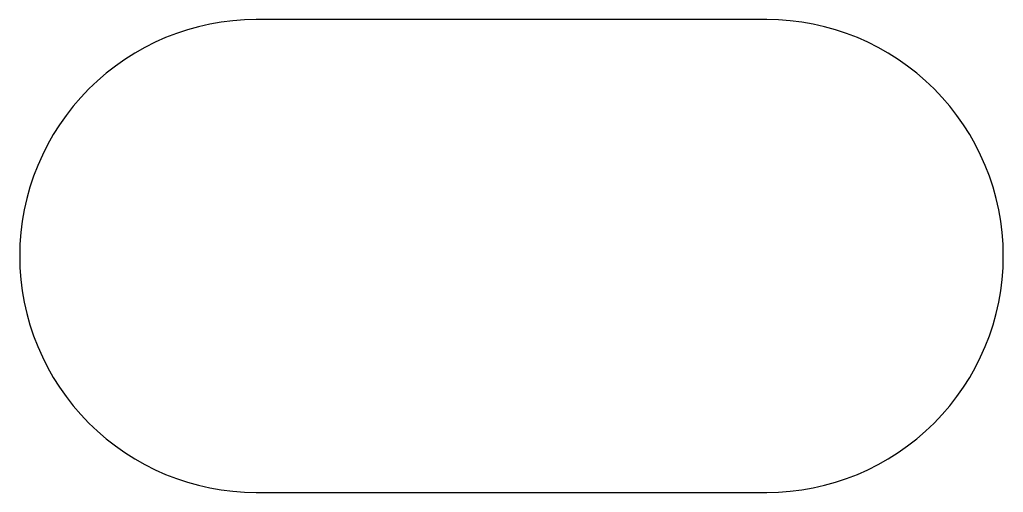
# Model space of a CAD drawing. Extents: x -52 to 52, y -2 to 49.
import ezdxf

# ---------------------------------------------------------------- set-up
doc = ezdxf.new("R2010")
doc.units = 0

msp = doc.modelspace()

# ---------------------------------------------------------------- linework, layer by layer
at = {"layer": 'VACUUM'}
msp.add_lwpolyline([(-27, -1.5), (27, -1.5), (27, -1.5, 0.414214), (52, 23.5, 0.414214), (27, 48.5), (-27, 48.5), (-27, 48.5, 0.414214), (-52, 23.5, 0.414214)], format="xyb", close=True, dxfattribs=at)

doc.saveas('drawing.dxf')
